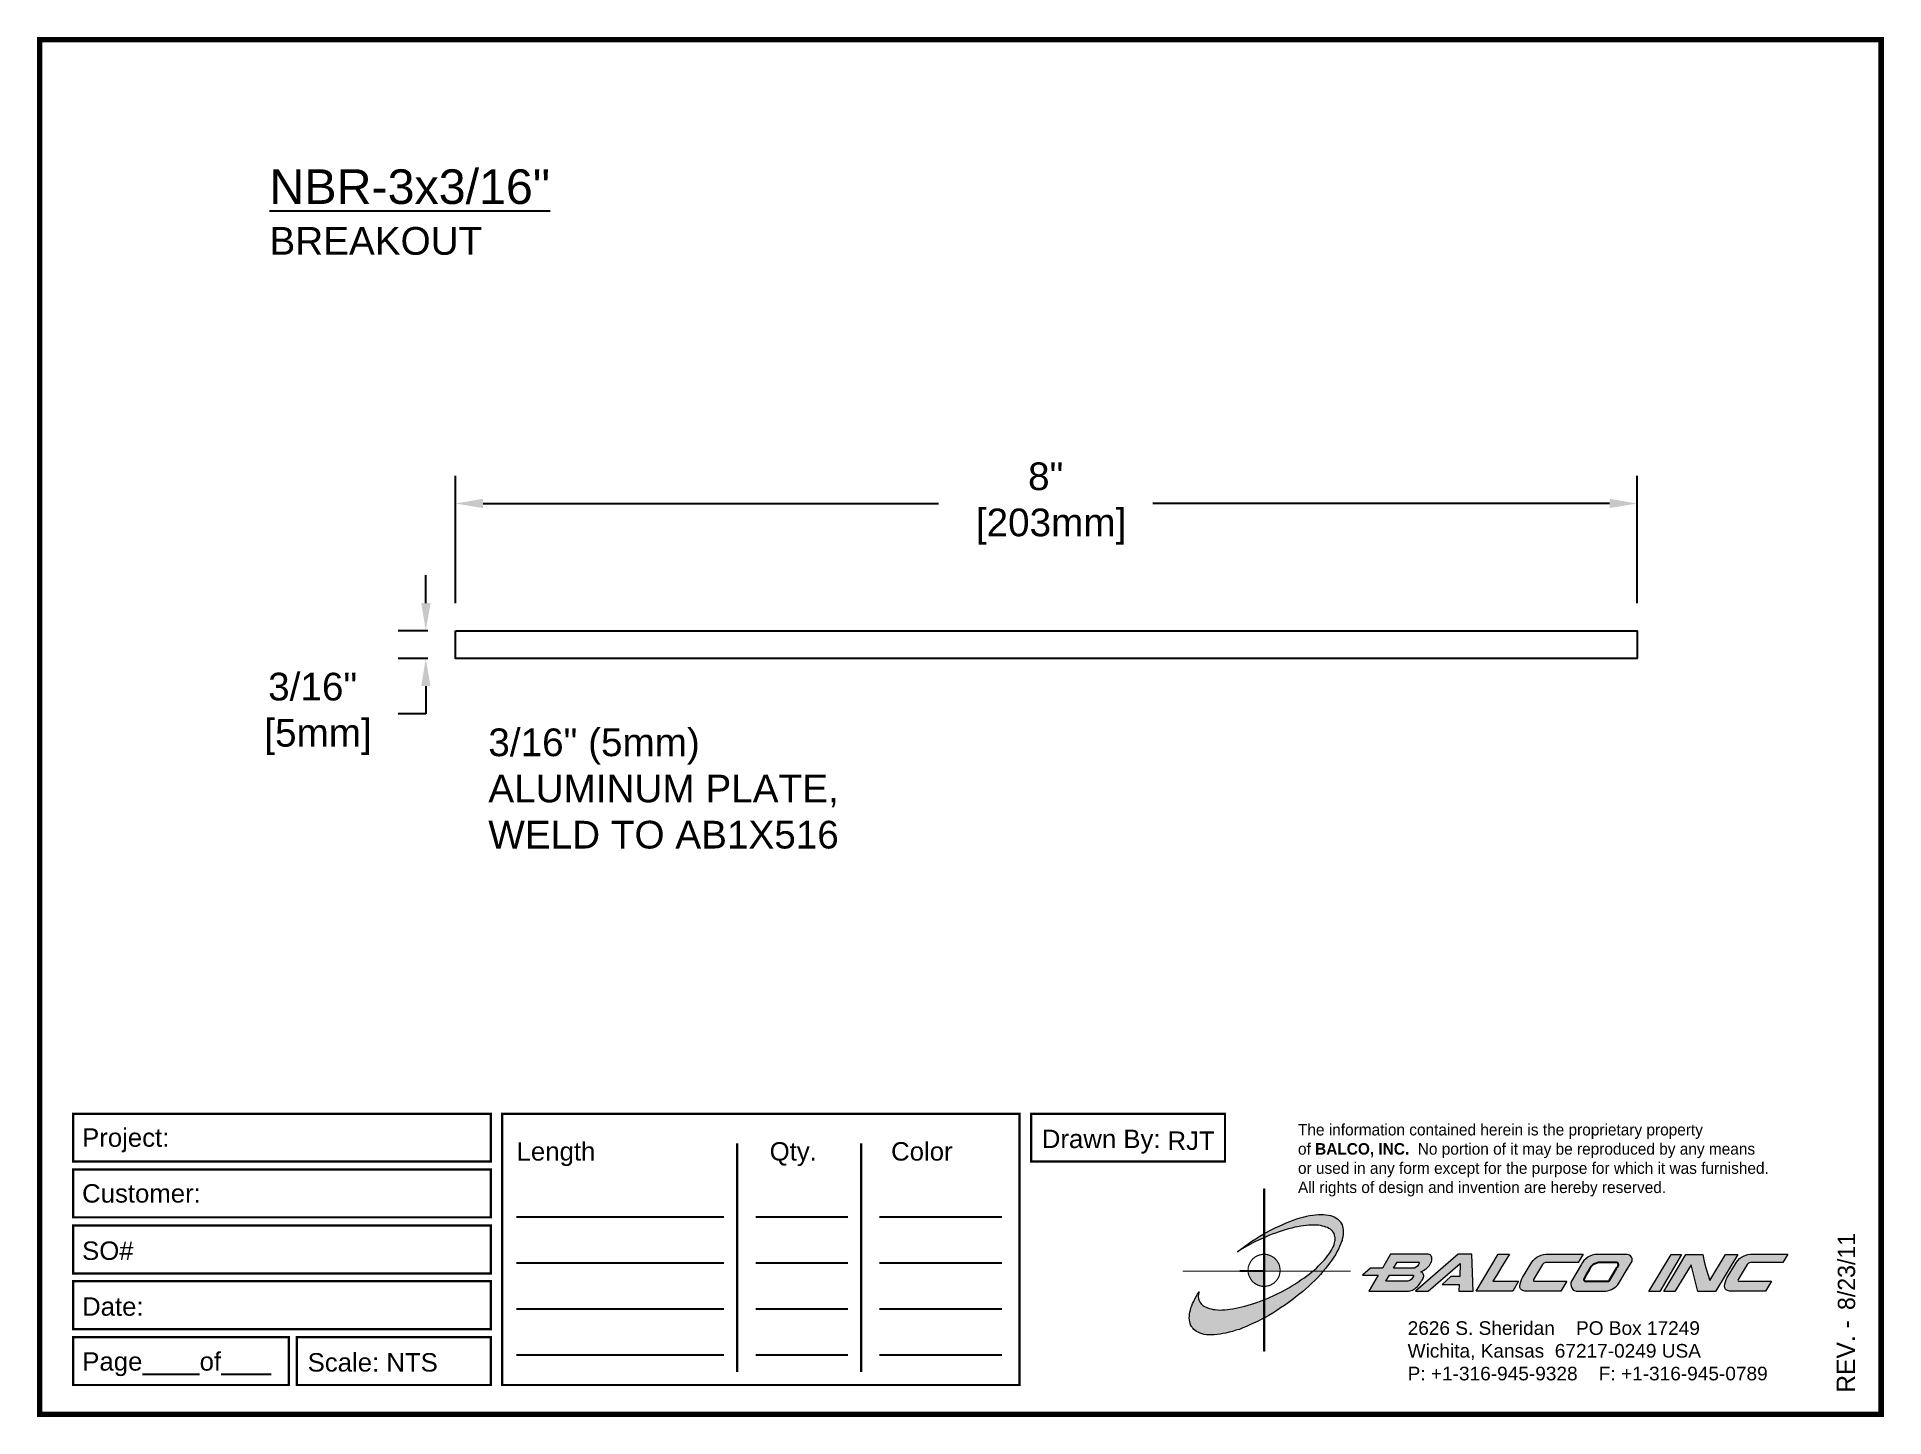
# Paper-space layout 'Breakout' of a CAD drawing. Header units: inches. Extents: x 0 to 10, y 0 to 7.5.
# The model-space entities are those that its viewports show. They can reach past a viewport. Long polylines and large blocks are cut down to what shows.
import ezdxf

# ---------------------------------------------------------------- set-up
doc = ezdxf.new("R2010")
doc.units = ezdxf.units.IN
doc.header["$MEASUREMENT"] = 0
for name, color, linetype in [('Border', 7, 'Continuous'), ('Dimensions', 3, 'Continuous'), ('Metals', 7, 'Continuous'), ('TEXT', 2, 'Continuous')]:
    doc.layers.add(name, color=color, linetype=linetype)
doc.styles.add('ARIAL', font='arial.ttf')
doc.styles.add('Copyright', font='ERASDEMI.TTF')
doc.dimstyles.new('Arial', dxfattribs={"dimtxt": 0.1875, "dimasz": 0.1875, "dimexe": 0.1875, "dimexo": 0.1875, "dimgap": 0.1875, "dimtad": 0, "dimtih": 1, "dimtoh": 1, "dimdec": 4, "dimzin": 3, "dimdsep": 46, "dimlunit": 4, "dimtxsty": 'ARIAL', "dimcen": 0.1875, "dimadec": 0, "dimazin": 0, "dimtfac": 1, "dimtdec": 4, "dimtofl": 0, "dimtmove": 0, "dimatfit": 3, "dimfxl": 0, "dimfrac": 2, "dimtolj": 1, "dimtzin": 0, "dimarcsym": 0})

# ---------------------------------------------------------------- blocks, each defined once
blk = doc.blocks.new('ACADlogo')
h = blk.add_hatch(color=256)
h.paths.add_polyline_path([(-3.346, 1.223), (-3.351, 1.223), (-3.351, 0.979), (-3.346, 0.982)])
h.paths.add_polyline_path([(-3.346, 0.961), (-3.351, 0.959), (-3.351, 0.868), (-3.346, 0.868)])
h.paths.add_polyline_path([(-3.346, 0.777), (-3.351, 0.777), (-3.351, 0.699), (-3.351, 0.695), (-3.35, 0.695), (-3.346, 0.695)])
h.paths.add_polyline_path([(-3.346, 0.864), (-3.346, 0.868), (-3.35, 0.868), (-3.351, 0.868), (-3.351, 0.777), (-3.346, 0.777), (-3.346, 0.778), (-3.348, 0.778)])
h.paths.add_polyline_path([(-3.346, 0.524), (-3.351, 0.521), (-3.351, 0.342), (-3.346, 0.342)])
h.paths.add_polyline_path([(-3.346, 0.695), (-3.351, 0.695), (-3.351, 0.621), (-3.346, 0.623)])
h.paths.add_polyline_path([(-3.346, 0.623), (-3.351, 0.621), (-3.351, 0.521), (-3.346, 0.524)])
h.paths.add_polyline_path([(-3.346, 0.982), (-3.351, 0.979), (-3.351, 0.959), (-3.346, 0.961)])
h = blk.add_hatch(color=175)
h.paths.add_polyline_path([(-3.518, 0.573), (-3.534, 0.571), (-3.548, 0.569), (-3.562, 0.567), (-3.576, 0.567), (-3.589, 0.566), (-3.602, 0.567), (-3.614, 0.568), (-3.625, 0.569), (-3.636, 0.572), (-3.646, 0.574), (-3.656, 0.577), (-3.664, 0.581), (-3.673, 0.585), (-3.679, 0.589), (-3.685, 0.595), (-3.688, 0.598), (-3.691, 0.6), (-3.695, 0.607), (-3.699, 0.614), (-3.703, 0.621), (-3.704, 0.626), (-3.705, 0.631), (-3.706, 0.637), (-3.706, 0.642), (-3.705, 0.648), (-3.705, 0.653), (-3.703, 0.659), (-3.702, 0.665), (-3.71, 0.652), (-3.717, 0.639), (-3.725, 0.626), (-3.731, 0.613), (-3.737, 0.601), (-3.741, 0.589), (-3.746, 0.577), (-3.749, 0.566), (-3.751, 0.555), (-3.753, 0.544), (-3.754, 0.538), (-3.754, 0.533), (-3.755, 0.523), (-3.754, 0.513), (-3.753, 0.508), (-3.752, 0.503), (-3.75, 0.494), (-3.748, 0.486), (-3.743, 0.477), (-3.74, 0.473), (-3.738, 0.469), (-3.734, 0.465), (-3.73, 0.461), (-3.723, 0.455), (-3.715, 0.449), (-3.706, 0.445), (-3.695, 0.44), (-3.685, 0.437), (-3.674, 0.434), (-3.661, 0.432), (-3.648, 0.431), (-3.634, 0.431), (-3.62, 0.431), (-3.604, 0.433), (-3.588, 0.435), (-3.572, 0.438), (-3.556, 0.441), (-3.538, 0.445), (-3.52, 0.449), (-3.503, 0.456), (-3.483, 0.461), (-3.464, 0.469), (-3.445, 0.477), (-3.426, 0.485), (-3.406, 0.494), (-3.385, 0.503), (-3.364, 0.514), (-3.351, 0.521), (-3.351, 0.621), (-3.364, 0.616), (-3.382, 0.609), (-3.4, 0.603), (-3.418, 0.598), (-3.436, 0.592), (-3.453, 0.587), (-3.47, 0.583), (-3.486, 0.579), (-3.503, 0.576)])
h.paths.add_polyline_path([(-3.215, 0.687), (-3.251, 0.667), (-3.289, 0.649), (-3.327, 0.631), (-3.345, 0.623), (-3.346, 0.623), (-3.346, 0.524), (-3.343, 0.525), (-3.323, 0.537), (-3.302, 0.549), (-3.28, 0.563), (-3.259, 0.577), (-3.238, 0.59), (-3.218, 0.605), (-3.198, 0.62), (-3.179, 0.635), (-3.16, 0.65), (-3.141, 0.665), (-3.123, 0.681), (-3.106, 0.696), (-3.089, 0.712), (-3.074, 0.727), (-3.058, 0.743), (-3.043, 0.759), (-3.03, 0.775), (-3.028, 0.777), (-3.085, 0.777), (-3.091, 0.772), (-3.105, 0.761), (-3.118, 0.75), (-3.134, 0.739), (-3.149, 0.729), (-3.165, 0.718), (-3.182, 0.707), (-3.198, 0.697)])
h.paths.add_polyline_path([(-2.921, 1.009), (-2.922, 1.015), (-2.924, 1.02), (-2.926, 1.029), (-2.931, 1.038), (-2.934, 1.043), (-2.936, 1.047), (-2.94, 1.05), (-2.943, 1.054), (-2.951, 1.06), (-2.959, 1.066), (-2.968, 1.071), (-2.978, 1.075), (-2.989, 1.079), (-3, 1.081), (-3.013, 1.083), (-3.026, 1.084), (-3.04, 1.084), (-3.054, 1.084), (-3.07, 1.083), (-3.085, 1.081), (-3.102, 1.079), (-3.118, 1.075), (-3.136, 1.07), (-3.153, 1.066), (-3.171, 1.06), (-3.191, 1.054), (-3.21, 1.047), (-3.229, 1.039), (-3.248, 1.031), (-3.268, 1.022), (-3.289, 1.012), (-3.31, 1.002), (-3.33, 0.991), (-3.346, 0.982), (-3.346, 0.961), (-3.342, 0.962), (-3.323, 0.971), (-3.305, 0.978), (-3.287, 0.984), (-3.268, 0.991), (-3.251, 0.996), (-3.234, 1.002), (-3.216, 1.007), (-3.199, 1.011), (-3.182, 1.015), (-3.167, 1.018), (-3.15, 1.021), (-3.136, 1.023), (-3.121, 1.025), (-3.107, 1.026), (-3.093, 1.026), (-3.079, 1.027), (-3.067, 1.026), (-3.054, 1.026), (-3.043, 1.025), (-3.032, 1.022), (-3.022, 1.02), (-3.013, 1.016), (-3.004, 1.013), (-2.997, 1.009), (-2.989, 1.005), (-2.983, 0.999), (-2.98, 0.996), (-2.978, 0.994), (-2.973, 0.987), (-2.969, 0.981), (-2.967, 0.973), (-2.965, 0.965), (-2.964, 0.957), (-2.964, 0.949), (-2.964, 0.944), (-2.965, 0.94), (-2.967, 0.93), (-2.969, 0.921), (-2.973, 0.911), (-2.978, 0.901), (-2.983, 0.891), (-2.989, 0.881), (-2.996, 0.871), (-3.004, 0.86), (-3.012, 0.849), (-3.021, 0.838), (-3.032, 0.827), (-3.042, 0.816), (-3.053, 0.805), (-3.065, 0.794), (-3.077, 0.783), (-3.085, 0.777), (-3.028, 0.777), (-3.016, 0.791), (-3.004, 0.806), (-2.992, 0.822), (-2.981, 0.837), (-2.971, 0.852), (-2.962, 0.866), (-2.954, 0.882), (-2.946, 0.896), (-2.939, 0.91), (-2.934, 0.924), (-2.929, 0.938), (-2.926, 0.944), (-2.925, 0.951), (-2.922, 0.963), (-2.92, 0.975), (-2.92, 0.982), (-2.919, 0.987), (-2.92, 0.999), (-2.92, 1.005)])
h.paths.add_polyline_path([(-3.372, 0.966), (-3.393, 0.953), (-3.415, 0.94), (-3.435, 0.925), (-3.455, 0.911), (-3.475, 0.897), (-3.494, 0.882), (-3.468, 0.898), (-3.439, 0.915), (-3.41, 0.93), (-3.396, 0.938), (-3.38, 0.945), (-3.351, 0.959), (-3.351, 0.979)])
h = blk.add_hatch(color=256)
h.paths.add_polyline_path([(-3.268, 0.814), (-3.27, 0.819), (-3.273, 0.824), (-3.276, 0.828), (-3.279, 0.833), (-3.282, 0.837), (-3.286, 0.841), (-3.29, 0.845), (-3.294, 0.849), (-3.298, 0.852), (-3.303, 0.855), (-3.308, 0.858), (-3.313, 0.86), (-3.318, 0.863), (-3.323, 0.864), (-3.328, 0.866), (-3.334, 0.867), (-3.339, 0.868), (-3.345, 0.868), (-3.346, 0.868), (-3.346, 0.777), (-3.335, 0.777), (-3.262, 0.777), (-3.262, 0.781), (-3.262, 0.787), (-3.263, 0.792), (-3.264, 0.798), (-3.265, 0.803), (-3.266, 0.808)])
h.paths.add_polyline_path([(-3.351, 0.777), (-3.436, 0.777), (-3.435, 0.773), (-3.435, 0.768), (-3.434, 0.762), (-3.432, 0.757), (-3.431, 0.752), (-3.428, 0.747), (-3.426, 0.742), (-3.423, 0.737), (-3.42, 0.732), (-3.417, 0.728), (-3.414, 0.723), (-3.41, 0.719), (-3.406, 0.716), (-3.401, 0.712), (-3.397, 0.709), (-3.392, 0.706), (-3.387, 0.704), (-3.382, 0.701), (-3.377, 0.699), (-3.372, 0.698), (-3.367, 0.696), (-3.361, 0.695), (-3.356, 0.695), (-3.351, 0.695)])
h.paths.add_polyline_path([(-3.346, 0.868), (-3.35, 0.868), (-3.351, 0.868), (-3.351, 0.777), (-3.346, 0.777)])
h = blk.add_hatch(color=256)
h.paths.add_polyline_path([(-2.438, 0.844, 0.412988), (-2.461, 0.869), (-2.663, 0.869), (-2.707, 0.794), (-2.771, 0.794), (-2.815, 0.755), (-2.73, 0.755), (-2.781, 0.668), (-2.563, 0.668, 0.107996), (-2.538, 0.677, 0.108939), (-2.494, 0.724, 0.080345), (-2.483, 0.745, 0.419497), (-2.499, 0.773, 0.149928), (-2.447, 0.815, 0.134283)])
h.paths.add_polyline_path([(-2.507, 0.821, -0.209012), (-2.532, 0.794), (-2.538, 0.794), (-2.646, 0.794), (-2.627, 0.825), (-2.51, 0.825, -0.56619)], flags=16)
h.paths.add_polyline_path([(-2.538, 0.75, -0.241309), (-2.569, 0.722), (-2.688, 0.722), (-2.669, 0.755), (-2.541, 0.755, -0.56619)], flags=16)
for points in [[(-2.285, 0.819), (-2.287, 0.748), (-2.335, 0.748), (-2.383, 0.705), (-2.29, 0.705), (-2.292, 0.668), (-2.215, 0.668), (-2.221, 0.869), (-2.295, 0.869), (-2.527, 0.668), (-2.458, 0.668)], [(-2.018, 0.869), (-2.079, 0.869), (-2.198, 0.668), (-2, 0.668), (-1.968, 0.722), (-2.107, 0.722), (-2.085, 0.759), (-2.064, 0.794)], [(-1.617, 0.869), (-1.807, 0.869, 0.270182), (-1.896, 0.825), (-1.946, 0.742, 0.109019), (-1.961, 0.695, 0.340665), (-1.945, 0.672, 0.129907), (-1.923, 0.668), (-1.738, 0.668), (-1.706, 0.722), (-1.878, 0.722), (-1.882, 0.722, -0.601242), (-1.887, 0.731), (-1.838, 0.813, -0.253048), (-1.821, 0.823), (-1.645, 0.823)], [(-1.083, 0.867), (-1.14, 0.867), (-1.261, 0.667), (-1.26, 0.667), (-1.202, 0.667)], [(-0.96, 0.83), (-0.969, 0.867), (-1.061, 0.867), (-1.179, 0.667), (-1.12, 0.667), (-1.031, 0.812), (-0.995, 0.667), (-0.9, 0.667), (-0.778, 0.867), (-0.846, 0.867), (-0.931, 0.727), (-0.951, 0.795)], [(-0.507, 0.869), (-0.697, 0.869, 0.270182), (-0.786, 0.825), (-0.836, 0.742, 0.109019), (-0.85, 0.695, 0.340665), (-0.835, 0.672, 0.129907), (-0.812, 0.668), (-0.628, 0.668), (-0.595, 0.722), (-0.768, 0.722), (-0.772, 0.722, -0.601242), (-0.777, 0.731), (-0.728, 0.813, -0.253048), (-0.71, 0.823), (-0.534, 0.823)], [(-3.346, 0.623), (-3.351, 0.621), (-3.351, 0.521), (-3.346, 0.524)]]:
    blk.add_hatch(color=256).paths.add_polyline_path(points)
h = blk.add_hatch(color=256)
h.paths.add_polyline_path([(-1.377, 0.868), (-1.383, 0.868), (-1.383, 0.868), (-1.44, 0.868), (-1.492, 0.868), (-1.541, 0.868, 0.297712), (-1.628, 0.811), (-1.68, 0.723, 0.585116), (-1.646, 0.668), (-1.506, 0.668, 0.210586), (-1.429, 0.703), (-1.415, 0.726), (-1.389, 0.769), (-1.352, 0.831, 0.4352)])
h.paths.add_polyline_path([(-1.437, 0.823, -0.603783), (-1.428, 0.805), (-1.431, 0.801), (-1.434, 0.796), (-1.438, 0.789), (-1.474, 0.728, -0.229001), (-1.489, 0.722), (-1.494, 0.722), (-1.501, 0.722), (-1.597, 0.722), (-1.604, 0.722, -0.492401), (-1.613, 0.734), (-1.601, 0.757), (-1.591, 0.775), (-1.582, 0.791, -0.238368), (-1.535, 0.823)], flags=16)
for q in [(-3.48, 0.777), (-3.351, 0.642)]:
    blk.add_line((-3.351, 0.777), q)
at = {"color": 7, "lineweight": 0}
for points in [[(-3.351, 1.223), (-3.346, 1.223), (-3.346, 0.342), (-3.351, 0.342), (-3.351, 1.223)], [(-2.292, 0.668), (-2.215, 0.668), (-2.221, 0.869), (-2.295, 0.869), (-2.527, 0.668), (-2.458, 0.668), (-2.285, 0.819), (-2.287, 0.748), (-2.286, 0.748), (-2.335, 0.748), (-2.383, 0.705), (-2.29, 0.705), (-2.292, 0.668), (-2.292, 0.668)], [(-2.198, 0.668), (-2.079, 0.869), (-2.018, 0.869), (-2.064, 0.794), (-2.085, 0.759), (-2.107, 0.722), (-1.968, 0.722), (-2, 0.668), (-2.198, 0.668), (-2.198, 0.668)], [(-1.383, 0.868), (-1.383, 0.868)], [(-1.261, 0.667), (-1.14, 0.867), (-1.083, 0.867), (-1.202, 0.667), (-1.26, 0.667), (-1.261, 0.667), (-1.261, 0.667)], [(-0.9, 0.667), (-0.995, 0.667), (-1.031, 0.812), (-1.12, 0.667), (-1.179, 0.667), (-1.061, 0.867), (-0.969, 0.867), (-0.96, 0.83), (-0.951, 0.795), (-0.931, 0.727), (-0.846, 0.867), (-0.778, 0.867), (-0.9, 0.667), (-0.9, 0.667)]]:
    blk.add_lwpolyline(points, dxfattribs=at)
at = {"color": 175, "lineweight": 0}
blk.add_lwpolyline([(-2.926, 1.029), (-2.924, 1.02), (-2.922, 1.015), (-2.921, 1.009), (-2.92, 1.005), (-2.92, 0.999), (-2.919, 0.987), (-2.92, 0.982), (-2.92, 0.975), (-2.922, 0.963), (-2.925, 0.951), (-2.926, 0.944), (-2.929, 0.938), (-2.934, 0.924), (-2.939, 0.91), (-2.946, 0.896), (-2.954, 0.882), (-2.962, 0.866), (-2.971, 0.852), (-2.981, 0.837), (-2.992, 0.822), (-3.004, 0.806), (-3.016, 0.791), (-3.03, 0.775), (-3.043, 0.759), (-3.058, 0.743), (-3.074, 0.727), (-3.089, 0.712), (-3.106, 0.696), (-3.123, 0.681), (-3.141, 0.665), (-3.16, 0.65), (-3.179, 0.635), (-3.198, 0.62), (-3.218, 0.605), (-3.238, 0.59), (-3.259, 0.577), (-3.28, 0.563), (-3.302, 0.549), (-3.323, 0.537), (-3.343, 0.525), (-3.364, 0.514), (-3.385, 0.503), (-3.406, 0.494), (-3.426, 0.485), (-3.445, 0.477), (-3.464, 0.469), (-3.483, 0.461), (-3.503, 0.456), (-3.52, 0.449), (-3.538, 0.445), (-3.556, 0.441), (-3.572, 0.438), (-3.588, 0.435), (-3.604, 0.433), (-3.62, 0.431), (-3.634, 0.431), (-3.648, 0.431), (-3.661, 0.432), (-3.674, 0.434), (-3.685, 0.437), (-3.695, 0.44), (-3.706, 0.445), (-3.715, 0.449), (-3.723, 0.455), (-3.73, 0.461), (-3.734, 0.465), (-3.738, 0.469), (-3.74, 0.473), (-3.743, 0.477), (-3.748, 0.486), (-3.75, 0.494), (-3.752, 0.503), (-3.753, 0.508), (-3.754, 0.513), (-3.755, 0.523), (-3.754, 0.533), (-3.754, 0.538), (-3.753, 0.544), (-3.751, 0.555), (-3.749, 0.566), (-3.746, 0.577), (-3.741, 0.589), (-3.737, 0.601), (-3.731, 0.613), (-3.725, 0.626), (-3.717, 0.639), (-3.71, 0.652), (-3.702, 0.665), (-3.703, 0.659), (-3.705, 0.653), (-3.705, 0.648), (-3.706, 0.642), (-3.706, 0.637), (-3.705, 0.631), (-3.704, 0.626), (-3.703, 0.621), (-3.699, 0.614), (-3.695, 0.607), (-3.691, 0.6), (-3.688, 0.598), (-3.685, 0.595), (-3.679, 0.589), (-3.673, 0.585), (-3.664, 0.581), (-3.656, 0.577), (-3.646, 0.574), (-3.636, 0.572), (-3.625, 0.569), (-3.614, 0.568), (-3.602, 0.567), (-3.589, 0.566), (-3.576, 0.567), (-3.562, 0.567), (-3.548, 0.569), (-3.534, 0.571), (-3.518, 0.573), (-3.503, 0.576), (-3.486, 0.579), (-3.47, 0.583), (-3.453, 0.587), (-3.436, 0.592), (-3.418, 0.598), (-3.4, 0.603), (-3.382, 0.609), (-3.364, 0.616), (-3.345, 0.623), (-3.327, 0.631), (-3.289, 0.649), (-3.251, 0.667), (-3.215, 0.687), (-3.198, 0.697), (-3.182, 0.707), (-3.165, 0.718), (-3.149, 0.729), (-3.134, 0.739), (-3.118, 0.75), (-3.105, 0.761), (-3.091, 0.772), (-3.077, 0.783), (-3.065, 0.794), (-3.053, 0.805), (-3.042, 0.816), (-3.032, 0.827), (-3.021, 0.838), (-3.012, 0.849), (-3.004, 0.86), (-2.996, 0.871), (-2.989, 0.881), (-2.983, 0.891), (-2.978, 0.901), (-2.973, 0.911), (-2.969, 0.921), (-2.967, 0.93), (-2.965, 0.94), (-2.964, 0.944), (-2.964, 0.949), (-2.964, 0.957), (-2.965, 0.965), (-2.967, 0.973), (-2.969, 0.981), (-2.973, 0.987), (-2.978, 0.994), (-2.98, 0.996), (-2.983, 0.999), (-2.989, 1.005), (-2.997, 1.009), (-3.004, 1.013), (-3.013, 1.016), (-3.022, 1.02), (-3.032, 1.022), (-3.043, 1.025), (-3.054, 1.026), (-3.067, 1.026), (-3.079, 1.027), (-3.093, 1.026), (-3.107, 1.026), (-3.121, 1.025), (-3.136, 1.023), (-3.15, 1.021), (-3.167, 1.018), (-3.182, 1.015), (-3.199, 1.011), (-3.216, 1.007), (-3.234, 1.002), (-3.251, 0.996), (-3.268, 0.991), (-3.287, 0.984), (-3.305, 0.978), (-3.323, 0.971), (-3.342, 0.962), (-3.38, 0.945), (-3.396, 0.938), (-3.41, 0.93), (-3.439, 0.915), (-3.468, 0.898), (-3.494, 0.882), (-3.475, 0.897), (-3.455, 0.911), (-3.435, 0.925), (-3.415, 0.94), (-3.393, 0.953), (-3.372, 0.966), (-3.351, 0.979), (-3.33, 0.991), (-3.31, 1.002), (-3.289, 1.012), (-3.268, 1.022), (-3.248, 1.031), (-3.229, 1.039), (-3.21, 1.047), (-3.191, 1.054), (-3.171, 1.06), (-3.153, 1.066), (-3.136, 1.07), (-3.118, 1.075), (-3.102, 1.079), (-3.085, 1.081), (-3.07, 1.083), (-3.054, 1.084), (-3.04, 1.084), (-3.026, 1.084), (-3.013, 1.083), (-3, 1.081), (-2.989, 1.079), (-2.978, 1.075), (-2.968, 1.071), (-2.959, 1.066), (-2.951, 1.06), (-2.943, 1.054), (-2.94, 1.05), (-2.936, 1.047), (-2.934, 1.043), (-2.931, 1.038), (-2.926, 1.029), (-2.926, 1.029)], dxfattribs=at)
at = {"color": 7, "lineweight": 0, "const_width": 0.0064}
blk.add_lwpolyline([(-3.262, 0.781), (-3.262, 0.787), (-3.263, 0.792), (-3.264, 0.798), (-3.265, 0.803), (-3.266, 0.808), (-3.268, 0.814), (-3.27, 0.819), (-3.273, 0.824), (-3.276, 0.828), (-3.279, 0.833), (-3.282, 0.837), (-3.286, 0.841), (-3.29, 0.845), (-3.294, 0.849), (-3.298, 0.852), (-3.303, 0.855), (-3.308, 0.858), (-3.313, 0.86), (-3.318, 0.863), (-3.323, 0.864), (-3.328, 0.866), (-3.334, 0.867), (-3.339, 0.868), (-3.345, 0.868), (-3.35, 0.868), (-3.356, 0.868), (-3.361, 0.867), (-3.367, 0.866), (-3.372, 0.865), (-3.377, 0.863), (-3.382, 0.862), (-3.387, 0.859), (-3.392, 0.857), (-3.397, 0.854), (-3.401, 0.851), (-3.406, 0.847), (-3.41, 0.843), (-3.414, 0.839), (-3.417, 0.835), (-3.42, 0.831), (-3.423, 0.826), (-3.426, 0.821), (-3.428, 0.816), (-3.431, 0.811), (-3.432, 0.806), (-3.434, 0.801), (-3.435, 0.795), (-3.435, 0.79), (-3.436, 0.784), (-3.436, 0.779), (-3.435, 0.773), (-3.435, 0.768), (-3.434, 0.762), (-3.432, 0.757), (-3.431, 0.752), (-3.428, 0.747), (-3.426, 0.742), (-3.423, 0.737), (-3.42, 0.732), (-3.417, 0.728), (-3.414, 0.723), (-3.41, 0.719), (-3.406, 0.716), (-3.401, 0.712), (-3.397, 0.709), (-3.392, 0.706), (-3.387, 0.704), (-3.382, 0.701), (-3.377, 0.699), (-3.372, 0.698), (-3.367, 0.696), (-3.361, 0.695), (-3.356, 0.695), (-3.35, 0.695), (-3.345, 0.695), (-3.339, 0.695), (-3.334, 0.696), (-3.328, 0.697), (-3.323, 0.698), (-3.318, 0.7), (-3.313, 0.702), (-3.308, 0.705), (-3.303, 0.708), (-3.298, 0.711), (-3.294, 0.714), (-3.29, 0.718), (-3.286, 0.721), (-3.282, 0.726), (-3.279, 0.73), (-3.276, 0.734), (-3.273, 0.739), (-3.27, 0.744), (-3.268, 0.749), (-3.266, 0.754), (-3.265, 0.76), (-3.264, 0.765), (-3.263, 0.77), (-3.262, 0.776), (-3.262, 0.781)], dxfattribs=at)
at = {"color": 7, "lineweight": 0}
for points in [[(-2.447, 0.815, 0.130368), (-2.438, 0.843, 0.448367), (-2.463, 0.869), (-2.663, 0.869), (-2.707, 0.794), (-2.771, 0.794), (-2.815, 0.755), (-2.73, 0.755), (-2.781, 0.668), (-2.563, 0.668, 0.107996), (-2.538, 0.677, 0.108939), (-2.494, 0.724, 0.077395), (-2.484, 0.744, 0.430878), (-2.499, 0.773, 0.149928)], [(-2.507, 0.821, -0.209012), (-2.532, 0.794), (-2.538, 0.794), (-2.646, 0.794), (-2.627, 0.825), (-2.512, 0.825), (-2.509, 0.825, -0.531288)], [(-1.838, 0.813), (-1.887, 0.731, 0.587385), (-1.882, 0.722), (-1.878, 0.722), (-1.706, 0.722), (-1.738, 0.668), (-1.923, 0.668, -0.129907), (-1.945, 0.672, -0.349839), (-1.961, 0.696, -0.107341), (-1.946, 0.742), (-1.896, 0.825, -0.270182), (-1.807, 0.869), (-1.617, 0.869), (-1.645, 0.823), (-1.821, 0.823, 0.252436)], [(-1.68, 0.723, 0.585116), (-1.646, 0.668), (-1.506, 0.668, 0.210586), (-1.429, 0.703), (-1.415, 0.726), (-1.389, 0.769), (-1.352, 0.831, 0.4352), (-1.377, 0.868), (-1.383, 0.868), (-1.383, 0.868), (-1.44, 0.868), (-1.492, 0.868), (-1.541, 0.868, 0.297712), (-1.628, 0.811)], [(-0.728, 0.813), (-0.777, 0.731, 0.587385), (-0.772, 0.722), (-0.768, 0.722), (-0.595, 0.722), (-0.628, 0.668), (-0.812, 0.668, -0.129907), (-0.835, 0.672, -0.349839), (-0.85, 0.696, -0.107341), (-0.836, 0.742), (-0.786, 0.825, -0.270182), (-0.697, 0.869), (-0.507, 0.869), (-0.534, 0.823), (-0.71, 0.823, 0.252436)], [(-2.569, 0.722), (-2.688, 0.722), (-2.669, 0.755), (-2.543, 0.755), (-2.54, 0.755, -0.531288), (-2.538, 0.75, -0.241309)]]:
    blk.add_lwpolyline(points, format="xyb", close=True, dxfattribs=at)
blk.add_lwpolyline([(-1.437, 0.823), (-1.535, 0.823, 0.238368), (-1.582, 0.791), (-1.591, 0.775), (-1.601, 0.757), (-1.613, 0.734, 0.490298), (-1.604, 0.722), (-1.597, 0.722), (-1.501, 0.722), (-1.494, 0.722), (-1.489, 0.722, 0.229001), (-1.474, 0.728), (-1.438, 0.789), (-1.434, 0.796), (-1.431, 0.801), (-1.428, 0.805, 0.603783)], format="xyb", close=True)
blk.add_lwpolyline([(-2.879, 0.777, 0.00455, 0.00455, 0), (-3.791, 0.777, 0.00183, 0.00183, 0), (-3.791, 0.777, 0.00183, 0.00183, 0)], format="xyseb", dxfattribs=at)
blk = doc.blocks.new('Quantity Data')
at = {"layer": 'Border', "color": 253}
for p, q in [((2.755, 1.254), (3.881, 1.254)), ((4.054, 1.254), (4.553, 1.254)), ((4.725, 1.254), (5.389, 1.254)), ((2.755, 1.004), (3.881, 1.004)), ((4.054, 1.004), (4.553, 1.004)), ((4.725, 1.004), (5.389, 1.004)), ((2.755, 0.754), (3.881, 0.754)), ((4.054, 0.754), (4.553, 0.754)), ((4.725, 0.754), (5.389, 0.754)), ((2.755, 0.504), (3.881, 0.504)), ((4.054, 0.504), (4.553, 0.504)), ((4.725, 0.504), (5.389, 0.504))]:
    blk.add_line(p, q, dxfattribs=at)
at = {"layer": 'Border', "const_width": 0.0125}
blk.add_lwpolyline([(5.485, 0.341), (2.678, 0.341), (2.678, 1.813), (5.485, 1.813)], close=True, dxfattribs=at)
for points in [[(3.953, 1.653), (3.953, 0.412)], [(4.625, 1.653), (4.625, 0.412)]]:
    blk.add_lwpolyline(points, dxfattribs=at)
at = {"layer": 'Border', "style": 'ARIAL'}
for s, p in [('Length', (2.756, 1.559)), ('Qty.', (4.129, 1.559)), ('Color', (4.788, 1.559))]:
    blk.add_text(s, height=0.1, dxfattribs=at).set_placement(p)
blk = doc.blocks.new('Drawn By')
at = {"layer": 'Border', "const_width": 0.0125}
blk.add_lwpolyline([(5.38, 1.813), (6.432, 1.813), (6.432, 1.554), (5.38, 1.554)], close=True, dxfattribs=at)
at = {"layer": 'Border', "style": 'ARIAL'}
blk.add_text('Drawn By: ', height=0.1, dxfattribs=at).set_placement((5.438, 1.627))
blk.add_attdef('XXX', (6.12, 1.617), '', height=0.1, dxfattribs=at)
blk = doc.blocks.new('Project Info')
at = {"layer": 'Border', "const_width": 0.0125}
for points in [[(0.182, 1.813), (2.448, 1.813), (2.448, 1.554), (0.182, 1.554)], [(0.182, 1.51), (2.448, 1.51), (2.448, 1.251), (0.182, 1.251)], [(0.182, 1.207), (2.448, 1.207), (2.448, 0.947), (0.182, 0.947)], [(0.182, 0.904), (2.448, 0.904), (2.448, 0.644), (0.182, 0.644)], [(0.182, 0.6), (1.352, 0.6), (1.352, 0.341), (0.182, 0.341)], [(1.396, 0.6), (2.448, 0.6), (2.448, 0.341), (1.396, 0.341)]]:
    blk.add_lwpolyline(points, close=True, dxfattribs=at)
at = {"layer": 'Border', "style": 'ARIAL'}
for s, p in [('Project:', (0.23, 1.634)), ('Customer:', (0.23, 1.331)), ('SO#', (0.23, 1.02)), ('Date:', (0.23, 0.717)), ('Page%%u        %%uof%%u       ', (0.231, 0.419)), ('Scale: NTS', (1.454, 0.414))]:
    blk.add_text(s, height=0.1, dxfattribs=at).set_placement(p)
blk = doc.blocks.new('REV')
at = {"style": 'Copyright'}
blk.add_text('REV. -', height=0.1, rotation=90, dxfattribs=at).set_placement((-0.142, 0.117))
at = {"style": 'Copyright', "flags": 4}
blk.add_attdef('REVISIONDATE', (-0.142, 0.566), '', height=0.0938, rotation=90, dxfattribs=at)
blk = doc.blocks.new('*D24')
at = {"layer": 'Defpoints', "color": 0}
for p in [(14.908, 12.687), (6.908, 11.826), (14.908, 11.826)]:
    blk.add_point(p, dxfattribs=at)
at = {"layer": 'Dimensions', "color": 0, "lineweight": -2}
for p, q in [((6.908, 12.013), (6.908, 12.875)), ((14.908, 12.013), (14.908, 12.875)), ((7.096, 12.687), (10.179, 12.687)), ((14.721, 12.687), (11.629, 12.687))]:
    blk.add_line(p, q, dxfattribs=at)
at = {"layer": 'Dimensions', "color": 0}
for points in [[(7.096, 12.719), (7.096, 12.656), (6.908, 12.687)], [(14.721, 12.719), (14.721, 12.656), (14.908, 12.687)]]:
    blk.add_solid(points, dxfattribs=at)
at = {"layer": 'Dimensions', "color": 0, "insert": (10.904, 12.687), "char_height": 0.1875, "attachment_point": 5, "style": 'ARIAL'}
blk.add_mtext('\\A1;8"\\P [203mm]', dxfattribs=at)
blk = doc.blocks.new('*D25')
at = {"layer": 'Defpoints', "color": 0}
for p in [(6.908, 11.826), (6.708, 11.638), (6.908, 11.638)]:
    blk.add_point(p, dxfattribs=at)
at = {"layer": 'Dimensions', "color": 0, "lineweight": -2}
for p, q in [((6.708, 12.013), (6.708, 12.201)), ((6.721, 11.826), (6.521, 11.826)), ((6.721, 11.638), (6.521, 11.638)), ((6.708, 11.451), (6.708, 11.263)), ((6.708, 11.263), (6.521, 11.263))]:
    blk.add_line(p, q, dxfattribs=at)
at = {"layer": 'Dimensions', "color": 0}
for points in [[(6.677, 12.013), (6.74, 12.013), (6.708, 11.826)], [(6.677, 11.451), (6.74, 11.451), (6.708, 11.638)]]:
    blk.add_solid(points, dxfattribs=at)
at = {"layer": 'Dimensions', "color": 0, "insert": (5.942, 11.263), "char_height": 0.1875, "attachment_point": 5, "style": 'ARIAL'}
blk.add_mtext('\\A1;3/16"\\P [5mm]', dxfattribs=at)

msp = doc.modelspace()

# ---------------------------------------------------------------- linework, layer by layer
at = {"layer": 'Metals'}
msp.add_lwpolyline([(6.90823, 11.8259), (14.90823, 11.8259), (14.90823, 11.6384), (6.90823, 11.6384)], close=True, dxfattribs=at)
msp.add_lwpolyline([(6.90823, 11.8259), (14.90823, 11.8259), (14.90823, 11.6384), (6.90823, 11.6384)], close=True, dxfattribs=at)

# ---------------------------------------------------------------- texts
at = {"layer": 'TEXT', "insert": (5.64936, 14.94961), "char_height": 0.1875, "width": 7.5157046, "attachment_point": 1, "style": 'ARIAL'}
msp.add_mtext('{\\H1.25x;\\LNBR-3x3/16"\\P}BREAKOUT', dxfattribs=at)
at = {"layer": 'TEXT', "insert": (7.13105, 10.75639), "char_height": 0.1875, "attachment_point": 4, "style": 'ARIAL'}
msp.add_mtext('3/16" (5mm)\\PALUMINUM PLATE,\\PWELD TO AB1X516', dxfattribs=at)

# ---------------------------------------------------------------- dimensions: what is measured, and where the dimension line sits
at = {"layer": 'Dimensions'}
dim = msp.add_linear_dim(base=(14.90823, 12.68729), p1=(6.90823, 11.8259), p2=(14.90823, 11.8259), dimstyle='Arial', override={"dimpost": '\\X'}, dxfattribs=at)
dim.commit()
dim.dimension.update_dxf_attribs({"geometry": '*D24', "text_midpoint": (10.90375, 12.68729), "dimtype": 160})
dim = msp.add_linear_dim(base=(6.70838, 11.6384), p1=(6.90823, 11.8259), p2=(6.90823, 11.6384), angle=90, dimstyle='Arial', override={"dimpost": '\\X'}, dxfattribs=at)
dim.commit()
dim.dimension.update_dxf_attribs({"geometry": '*D25', "text_midpoint": (5.94169, 11.2634), "dimtype": 160})

psp = doc.layouts.new('Breakout')

# ---------------------------------------------------------------- linework, layer by layer
at = {"layer": 'Border', "const_width": 0.03}
psp.add_lwpolyline([(0.015, 7.476), (10.008, 7.476), (10.008, 0.015), (0.015, 0.015)], close=True, dxfattribs=at)

# ---------------------------------------------------------------- block references
for name, p in [('Project Info', (0.015, -0.167)), ('Quantity Data', (-0.153, -0.167))]:
    psp.add_blockref(name, p)
psp.add_blockref('Drawn By', (0.015, -0.167)).add_auto_attribs({'XXX': 'RJT'})
at = {"layer": 'Border'}
psp.add_blockref('ACADlogo', (10.008, 0.015), dxfattribs=at)
at = {"layer": 'TEXT'}
psp.add_blockref('REV', (10.008, 0.015), dxfattribs=at).add_auto_attribs({'REVISIONDATE': '8/23/11'})

# ---------------------------------------------------------------- texts
at = {"insert": (6.843, 1.591), "char_height": 0.0625, "width": 50.295, "attachment_point": 1, "style": 'Copyright'}
psp.add_mtext('The information contained herein is the proprietary property\\Pof {\\fEras Bold ITC|b0|i0|c0|p34;BALCO, INC.}  No portion of it may be reproduced by any means\\Por used in any form except for the purpose for which it was furnished.\\PAll rights of design and invention are hereby reserved.', dxfattribs=at)
at = {"layer": 'Border', "insert": (7.438, 0.52), "char_height": 0.074, "width": 2.3438, "attachment_point": 1, "style": 'ARIAL'}
psp.add_mtext('2626 S. Sheridan    PO Box 17249\\PWichita, Kansas  67217-0249 USA \\PP: +1-316-945-9328    F: +1-316-945-0789', dxfattribs=at)

# ---------------------------------------------------------------- viewports
at = {"layer": 'Border'}
psp.add_viewport(center=(5.012, 3.745), size=(9.993, 7.46055), view_center_point=(10.32779, 11.17363), view_height=9.3064729, dxfattribs=at)

doc.saveas('drawing.dxf')
